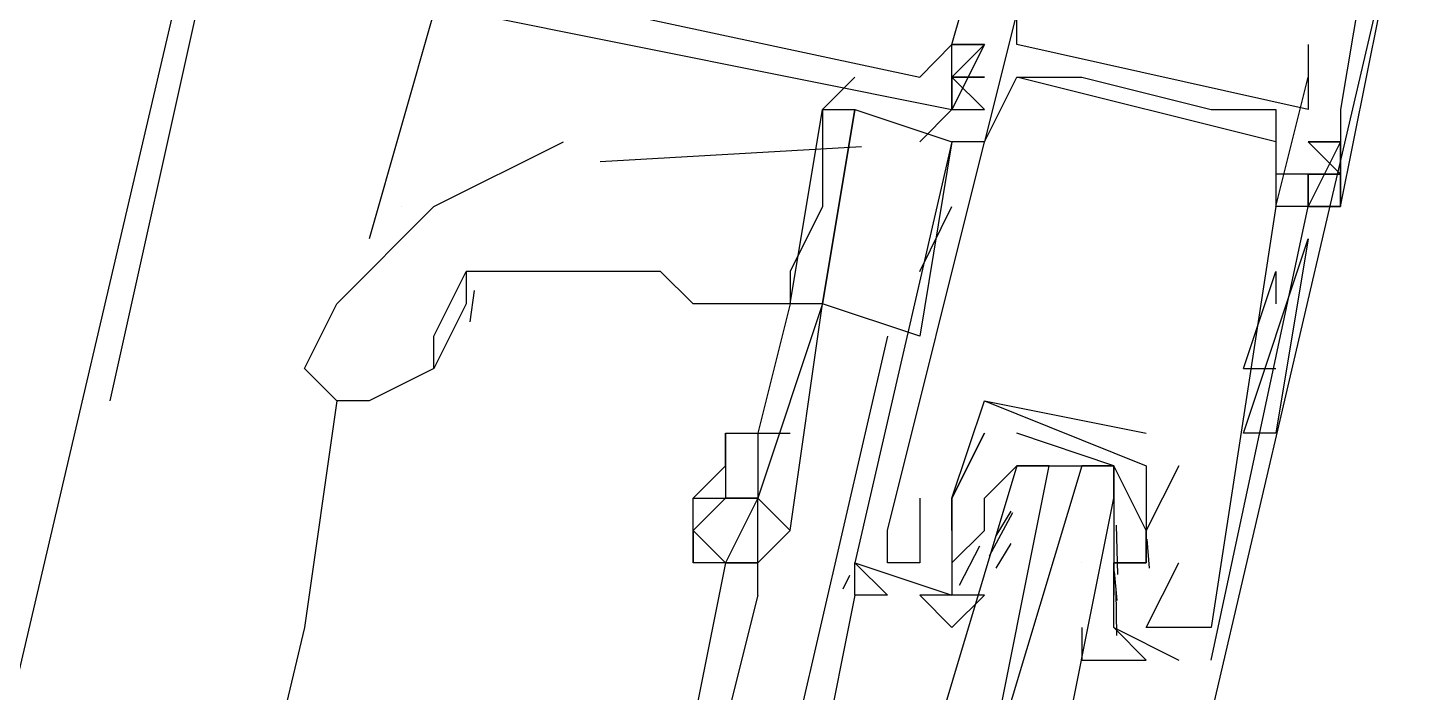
# Model space of a CAD drawing. Header units: feet. Extents: x -84 to 198, y -22 to 181.
# Drawn here: x 115.393 to 115.96, y 67.471 to 67.745 of the extents above; entities that cross this region are included whole.
import ezdxf

# ---------------------------------------------------------------- set-up
doc = ezdxf.new("R2010")
doc.units = ezdxf.units.FT
doc.layers.add('A-LINEA', color=7, linetype='CONTINUOUS')

msp = doc.modelspace()

# ---------------------------------------------------------------- linework, layer by layer
at = {"layer": 'A-LINEA'}
for p, q in [((115.4267, 67.5911), (115.5333, 68.0711)), ((115.4267, 67.5911), (115.5333, 68.0711)), ((113.8667, 60.9778), (115.4933, 67.9244)), ((113.8667, 60.9778), (115.4933, 67.9244)), ((115.8667, 67.4044), (115.96, 67.8044)), ((115.8667, 67.4044), (115.96, 67.8044)), ((115.56, 67.7511), (115.5333, 67.6578)), ((115.56, 67.7511), (115.5333, 67.6578)), ((115.7867, 67.7378), (115.7733, 67.7378)), ((115.7733, 67.7378), (115.7733, 67.7378)), ((115.7733, 67.7378), (115.7733, 67.7378)), ((115.7733, 67.7378), (115.7733, 67.7378)), ((115.7733, 67.7378), (115.7733, 67.7378)), ((115.7867, 67.7378), (115.7733, 67.7378)), ((115.7733, 67.7378), (115.7733, 67.7378)), ((115.7733, 67.7378), (115.7733, 67.7378)), ((115.7733, 67.7378), (115.7733, 67.7378)), ((115.7733, 67.7378), (115.7733, 67.7378)), ((115.7867, 67.7378), (115.7733, 67.7378)), ((115.7733, 67.7378), (115.7733, 67.7378)), ((115.7733, 67.7378), (115.7733, 67.7378)), ((115.7733, 67.7378), (115.7733, 67.7378)), ((115.7733, 67.7378), (115.7733, 67.7378)), ((115.7867, 67.7378), (115.7733, 67.7378)), ((115.7733, 67.7378), (115.7733, 67.7378)), ((115.7733, 67.7378), (115.7733, 67.7378)), ((115.7733, 67.7378), (115.7733, 67.7378)), ((115.7733, 67.7378), (115.7733, 67.7378)), ((115.7867, 67.7378), (115.7733, 67.7378)), ((115.7733, 67.7378), (115.7733, 67.7378)), ((115.7733, 67.7378), (115.7733, 67.7378)), ((115.7733, 67.7378), (115.7733, 67.7378)), ((115.7733, 67.7378), (115.7733, 67.7378)), ((115.7867, 67.7378), (115.7733, 67.7378)), ((115.7733, 67.7378), (115.7733, 67.7378)), ((115.7733, 67.7378), (115.7733, 67.7378)), ((115.7733, 67.7378), (115.7733, 67.7378)), ((115.7733, 67.7378), (115.7733, 67.7378)), ((115.7867, 67.7378), (115.7867, 67.7378)), ((115.7867, 67.7378), (115.7867, 67.7378)), ((115.7867, 67.7378), (115.7867, 67.7378)), ((115.7867, 67.7378), (115.7867, 67.7378)), ((115.7867, 67.7378), (115.7867, 67.7378)), ((115.7867, 67.7378), (115.7867, 67.7378)), ((115.7867, 67.7378), (115.7867, 67.7378)), ((115.7867, 67.7378), (115.7867, 67.7378)), ((115.7867, 67.7378), (115.7867, 67.7378)), ((115.7867, 67.7378), (115.7867, 67.7378)), ((115.7867, 67.7378), (115.7867, 67.7378)), ((115.7867, 67.7378), (115.7867, 67.7378)), ((115.7867, 67.7378), (115.7867, 67.7378)), ((115.7867, 67.7378), (115.7867, 67.7378)), ((115.7867, 67.7378), (115.7867, 67.7378)), ((115.7867, 67.7378), (115.7867, 67.7378)), ((115.7867, 67.7378), (115.7867, 67.7378)), ((115.7867, 67.7378), (115.7867, 67.7378)), ((115.8, 67.7378), (115.8, 67.7378)), ((115.8, 67.7378), (115.8, 67.7378)), ((115.92, 67.7378), (115.92, 67.7378)), ((115.92, 67.7378), (115.92, 67.7378)), ((115.7333, 67.7244), (115.72, 67.7111)), ((115.7333, 67.7244), (115.72, 67.7111)), ((115.76, 67.7244), (115.76, 67.7244)), ((115.76, 67.7244), (115.76, 67.7244)), ((115.76, 67.7244), (115.76, 67.7244)), ((115.76, 67.7244), (115.76, 67.7244)), ((115.76, 67.7244), (115.76, 67.7244)), ((115.76, 67.7244), (115.76, 67.7244)), ((115.7733, 67.7244), (115.7733, 67.7244)), ((115.7733, 67.7244), (115.7733, 67.7244)), ((115.7733, 67.7244), (115.7733, 67.7244)), ((115.7733, 67.7244), (115.7733, 67.7244)), ((115.7733, 67.7244), (115.7733, 67.7244)), ((115.7733, 67.7244), (115.7733, 67.7244)), ((115.8, 67.7244), (115.8, 67.7244)), ((115.9067, 67.6978), (115.8, 67.7244)), ((115.9067, 67.6978), (115.8, 67.7244)), ((115.9067, 67.6978), (115.8, 67.7244)), ((115.8, 67.7244), (115.8, 67.7244)), ((115.9067, 67.6978), (115.8, 67.7244)), ((115.9067, 67.6978), (115.8, 67.7244)), ((115.9067, 67.6978), (115.8, 67.7244)), ((115.8133, 67.7244), (115.8133, 67.7244)), ((115.8133, 67.7244), (115.8133, 67.7244)), ((115.8267, 67.7244), (115.8267, 67.7244)), ((115.8267, 67.7244), (115.8267, 67.7244)), ((115.92, 67.7244), (115.92, 67.7244)), ((115.92, 67.7244), (115.92, 67.7244)), ((115.7733, 67.7111), (115.76, 67.6978)), ((115.7733, 67.7111), (115.76, 67.6978)), ((115.7733, 67.7111), (115.7867, 67.7111)), ((115.7733, 67.7111), (115.7733, 67.7111)), ((115.7733, 67.7111), (115.7733, 67.7111)), ((115.7733, 67.7111), (115.7867, 67.7111)), ((115.7733, 67.7111), (115.7733, 67.7111)), ((115.7733, 67.7111), (115.7733, 67.7111)), ((115.7733, 67.7111), (115.7867, 67.7111)), ((115.7733, 67.7111), (115.7733, 67.7111)), ((115.7733, 67.7111), (115.7733, 67.7111)), ((115.7733, 67.7111), (115.7867, 67.7111)), ((115.7733, 67.7111), (115.7733, 67.7111)), ((115.7733, 67.7111), (115.7733, 67.7111)), ((115.7733, 67.7111), (115.7867, 67.7111)), ((115.7733, 67.7111), (115.7733, 67.7111)), ((115.7733, 67.7111), (115.7733, 67.7111)), ((115.7733, 67.7111), (115.7867, 67.7111)), ((115.7733, 67.7111), (115.7733, 67.7111)), ((115.7733, 67.7111), (115.7733, 67.7111)), ((115.88, 67.7111), (115.88, 67.7111)), ((115.88, 67.7111), (115.88, 67.7111)), ((115.9067, 67.7111), (115.9067, 67.7111)), ((115.9067, 67.7111), (115.9067, 67.7111)), ((115.92, 67.7111), (115.92, 67.7111)), ((115.92, 67.7111), (115.92, 67.7111)), ((115.9333, 67.7111), (115.9333, 67.7111)), ((115.9333, 67.7111), (115.9333, 67.7111)), ((115.9333, 67.7111), (115.9333, 67.7111)), ((115.9333, 67.7111), (115.9333, 67.7111)), ((115.9333, 67.7111), (115.9333, 67.7111)), ((115.9333, 67.7111), (115.9333, 67.7111)), ((115.7733, 67.6978), (115.76, 67.6178)), ((115.7733, 67.6978), (115.76, 67.6178)), ((115.7733, 67.6978), (115.7733, 67.6978)), ((115.7733, 67.6978), (115.7733, 67.6978)), ((115.7867, 67.6978), (115.7867, 67.6978)), ((115.7867, 67.6978), (115.7867, 67.6978)), ((115.7867, 67.6978), (115.7867, 67.6978)), ((115.7867, 67.6978), (115.7867, 67.6978)), ((115.9067, 67.6978), (115.9067, 67.6978)), ((115.9067, 67.6978), (115.9067, 67.6978)), ((115.9333, 67.6978), (115.92, 67.6978)), ((115.9333, 67.6978), (115.92, 67.6978)), ((115.9333, 67.6978), (115.92, 67.6978)), ((115.9333, 67.6978), (115.92, 67.6978)), ((115.9333, 67.6978), (115.9333, 67.6978)), ((115.9333, 67.6978), (115.9333, 67.6978)), ((115.9333, 67.6978), (115.9333, 67.6978)), ((115.9333, 67.6978), (115.9333, 67.6978)), ((115.9333, 67.6978), (115.9333, 67.6978)), ((115.9333, 67.6978), (115.9333, 67.6978)), ((115.9333, 67.6978), (115.9333, 67.6978)), ((115.9333, 67.6978), (115.9333, 67.6978)), ((115.736, 67.6957), (115.6284, 67.6895)), ((115.736, 67.6957), (115.6284, 67.6895)), ((115.92, 67.6844), (115.9067, 67.6844)), ((115.92, 67.6844), (115.9067, 67.6844)), ((115.92, 67.6844), (115.92, 67.6844)), ((115.92, 67.6844), (115.92, 67.6844)), ((115.92, 67.6844), (115.92, 67.6844)), ((115.92, 67.6844), (115.92, 67.6844)), ((115.92, 67.6844), (115.92, 67.6844)), ((115.92, 67.6844), (115.92, 67.6844)), ((115.92, 67.6844), (115.92, 67.6844)), ((115.92, 67.6844), (115.92, 67.6844)), ((115.5467, 67.6711), (115.5467, 67.6711)), ((115.5467, 67.6711), (115.5467, 67.6711)), ((115.76, 67.6444), (115.7733, 67.6711)), ((115.76, 67.6444), (115.7733, 67.6711)), ((115.9067, 67.6711), (115.9067, 67.6711)), ((115.9067, 67.6711), (115.9067, 67.6711)), ((115.9067, 67.6711), (115.9067, 67.6711)), ((115.9067, 67.6711), (115.9067, 67.6711)), ((115.92, 67.6711), (115.92, 67.6711)), ((115.92, 67.6711), (115.92, 67.6711)), ((115.92, 67.6711), (115.92, 67.6711)), ((115.92, 67.6711), (115.92, 67.6711)), ((115.92, 67.6711), (115.92, 67.6711)), ((115.92, 67.6711), (115.92, 67.6711)), ((115.92, 67.6711), (115.92, 67.6711)), ((115.92, 67.6711), (115.92, 67.6711)), ((115.92, 67.6711), (115.92, 67.6711)), ((115.92, 67.6711), (115.92, 67.6711)), ((115.92, 67.6711), (115.92, 67.6711)), ((115.92, 67.6711), (115.92, 67.6711)), ((115.92, 67.6711), (115.92, 67.6711)), ((115.92, 67.6711), (115.92, 67.6711)), ((115.9333, 67.6711), (115.9333, 67.6711)), ((115.9333, 67.6711), (115.9333, 67.6711)), ((115.9333, 67.6711), (115.9333, 67.6711)), ((115.9333, 67.6711), (115.9333, 67.6711)), ((115.9333, 67.6711), (115.9333, 67.6711)), ((115.9333, 67.6711), (115.9333, 67.6711)), ((115.9333, 67.6711), (115.9333, 67.6711)), ((115.9333, 67.6711), (115.9333, 67.6711)), ((115.9333, 67.6711), (115.9333, 67.6711)), ((115.9333, 67.6711), (115.9333, 67.6711)), ((115.9333, 67.6711), (115.9333, 67.6711)), ((115.9333, 67.6711), (115.9333, 67.6711)), ((115.8933, 67.5778), (115.92, 67.6578)), ((115.8933, 67.5778), (115.92, 67.6578)), ((115.8933, 67.5778), (115.92, 67.6578)), ((115.8933, 67.5778), (115.92, 67.6578)), ((115.92, 67.6578), (115.92, 67.6578)), ((115.92, 67.6578), (115.92, 67.6578)), ((115.8933, 67.6044), (115.9067, 67.6444)), ((115.8933, 67.6044), (115.9067, 67.6444)), ((115.9067, 67.6444), (115.9067, 67.6311)), ((115.9067, 67.6444), (115.9067, 67.6311)), ((115.5766, 67.6366), (115.5748, 67.6237)), ((115.5766, 67.6366), (115.5748, 67.6237)), ((115.5733, 67.6311), (115.56, 67.6044)), ((115.5733, 67.6311), (115.56, 67.6044)), ((115.7067, 67.6311), (115.6933, 67.5778)), ((115.7067, 67.6311), (115.6933, 67.5778)), ((115.7067, 67.6311), (115.7067, 67.6311)), ((115.7067, 67.6311), (115.7067, 67.6311)), ((115.7067, 67.6311), (115.7067, 67.6311)), ((115.7067, 67.6311), (115.7067, 67.6311)), ((115.72, 67.6311), (115.72, 67.6311)), ((115.72, 67.6311), (115.72, 67.6311)), ((115.7467, 67.6178), (115.7067, 67.4444)), ((115.7467, 67.6178), (115.7067, 67.4444)), ((115.8933, 67.6044), (115.9067, 67.6044)), ((115.8933, 67.6044), (115.9067, 67.6044)), ((115.52, 67.5911), (115.5067, 67.4978)), ((115.52, 67.5911), (115.5067, 67.4978)), ((115.7867, 67.5911), (115.8533, 67.5778)), ((115.7867, 67.5911), (115.7867, 67.5911)), ((115.7867, 67.5911), (115.7867, 67.5911)), ((115.7867, 67.5911), (115.8533, 67.5778)), ((115.7867, 67.5911), (115.7867, 67.5911)), ((115.7867, 67.5911), (115.7867, 67.5911)), ((115.9067, 67.5911), (115.9067, 67.5911)), ((115.9067, 67.5911), (115.9067, 67.5911)), ((115.7867, 67.5778), (115.7867, 67.5778)), ((115.7867, 67.5778), (115.7867, 67.5778)), ((115.7867, 67.5778), (115.7867, 67.5778)), ((115.7867, 67.5778), (115.7867, 67.5778)), ((115.8533, 67.5778), (115.8533, 67.5778)), ((115.8533, 67.5778), (115.8533, 67.5778)), ((115.8, 67.5644), (115.8, 67.5644)), ((115.8, 67.5644), (115.8, 67.5644)), ((115.8133, 67.5644), (115.8267, 67.5644)), ((115.8133, 67.5644), (115.8267, 67.5644)), ((115.8667, 67.5644), (115.8533, 67.5378)), ((115.8533, 67.5644), (115.8533, 67.5644)), ((115.8533, 67.5644), (115.8533, 67.5644)), ((115.8667, 67.5644), (115.8533, 67.5378)), ((115.8533, 67.5644), (115.8533, 67.5644)), ((115.8533, 67.5644), (115.8533, 67.5644)), ((115.8667, 67.5644), (115.8667, 67.5644)), ((115.8667, 67.5644), (115.8667, 67.5644)), ((115.6667, 67.5511), (115.6667, 67.5511)), ((115.6667, 67.5511), (115.6667, 67.5511)), ((115.76, 67.5511), (115.76, 67.5511)), ((115.76, 67.5511), (115.76, 67.5511)), ((115.7733, 67.5511), (115.7733, 67.5511)), ((115.7733, 67.5511), (115.7733, 67.5511)), ((115.7733, 67.5511), (115.7733, 67.5511)), ((115.7733, 67.5511), (115.7733, 67.5511)), ((115.7867, 67.5511), (115.7867, 67.5511)), ((115.7867, 67.5511), (115.7867, 67.5511)), ((115.7887, 67.5273), (115.7983, 67.5452)), ((115.7887, 67.5273), (115.7983, 67.5452)), ((115.7915, 67.5356), (115.7977, 67.5457)), ((115.7915, 67.5356), (115.7977, 67.5457)), ((115.8409, 67.54), (115.8414, 67.5196)), ((115.8409, 67.54), (115.8414, 67.5196)), ((115.7467, 67.5378), (115.7467, 67.5378)), ((115.7467, 67.5378), (115.7467, 67.5378)), ((115.7733, 67.5378), (115.7733, 67.5378)), ((115.7733, 67.5244), (115.7867, 67.5378)), ((115.7733, 67.5378), (115.7733, 67.5378)), ((115.7733, 67.5244), (115.7867, 67.5378)), ((115.7867, 67.5378), (115.7867, 67.5378)), ((115.7867, 67.5378), (115.7867, 67.5378)), ((115.84, 67.5378), (115.84, 67.5378)), ((115.84, 67.5378), (115.84, 67.5378)), ((115.8533, 67.5378), (115.8533, 67.5378)), ((115.8533, 67.5378), (115.8533, 67.5378)), ((115.8535, 67.5342), (115.8545, 67.5223)), ((115.8535, 67.5342), (115.8545, 67.5223)), ((115.7764, 67.5152), (115.7848, 67.5315)), ((115.7764, 67.5152), (115.7848, 67.5315)), ((115.7915, 67.5222), (115.7977, 67.5324)), ((115.7915, 67.5222), (115.7977, 67.5324)), ((115.68, 67.5244), (115.6667, 67.4578)), ((115.68, 67.5244), (115.6667, 67.4578)), ((115.68, 67.5244), (115.68, 67.5244)), ((115.68, 67.5244), (115.68, 67.5244)), ((115.7333, 67.5244), (115.7333, 67.5244)), ((115.7333, 67.5244), (115.7333, 67.5244)), ((115.7467, 67.5244), (115.7467, 67.5244)), ((115.7467, 67.5244), (115.7467, 67.5244)), ((115.76, 67.5244), (115.76, 67.5244)), ((115.76, 67.5244), (115.76, 67.5244)), ((115.7733, 67.5244), (115.7733, 67.5244)), ((115.7733, 67.5244), (115.7733, 67.5244)), ((115.8267, 67.5244), (115.8267, 67.5244)), ((115.8267, 67.5244), (115.8267, 67.5244)), ((115.84, 67.5244), (115.84, 67.5244)), ((115.84, 67.5244), (115.84, 67.5111)), ((115.84, 67.5244), (115.84, 67.5244)), ((115.84, 67.5244), (115.84, 67.5111)), ((115.8533, 67.5244), (115.8533, 67.5244)), ((115.8533, 67.5244), (115.8533, 67.5244)), ((115.8533, 67.5244), (115.8533, 67.5244)), ((115.8533, 67.5244), (115.8533, 67.5244)), ((115.8667, 67.5244), (115.8667, 67.5244)), ((115.8667, 67.5244), (115.8667, 67.5244)), ((115.7285, 67.5138), (115.7312, 67.5194)), ((115.7285, 67.5138), (115.7312, 67.5194)), ((115.7285, 67.5138), (115.7312, 67.5194)), ((115.7285, 67.5138), (115.7312, 67.5194)), ((115.7285, 67.5138), (115.7312, 67.5194)), ((115.7285, 67.5138), (115.7312, 67.5194)), ((115.8401, 67.5209), (115.8412, 67.509)), ((115.8401, 67.5209), (115.8412, 67.509)), ((115.6933, 67.5111), (115.68, 67.4578)), ((115.6933, 67.5111), (115.68, 67.4578)), ((115.7733, 67.5111), (115.7733, 67.5111)), ((115.7733, 67.5111), (115.7733, 67.5111)), ((115.7867, 67.5111), (115.7867, 67.5111)), ((115.7867, 67.5111), (115.7867, 67.5111)), ((115.84, 67.5111), (115.84, 67.5111)), ((115.84, 67.5111), (115.84, 67.5111)), ((115.8408, 67.5129), (115.8411, 67.4946)), ((115.8408, 67.5129), (115.8411, 67.4946)), ((115.5067, 67.4978), (114.8, 64.5378)), ((115.5067, 67.4978), (114.8, 64.5378)), ((115.84, 67.4978), (115.8667, 67.4844)), ((115.84, 67.4978), (115.84, 67.4978)), ((115.84, 67.4978), (115.8667, 67.4844)), ((115.84, 67.4978), (115.84, 67.4978)), ((115.8533, 67.4978), (115.8533, 67.4978)), ((115.8533, 67.4978), (115.8533, 67.4978)), ((115.8667, 67.4978), (115.8667, 67.4978)), ((115.8667, 67.4978), (115.8667, 67.4978)), ((115.8667, 67.4978), (115.8667, 67.4978)), ((115.8667, 67.4978), (115.8667, 67.4978)), ((115.88, 67.4978), (115.88, 67.4978)), ((115.88, 67.4978), (115.88, 67.4978)), ((115.8667, 67.4844), (115.8667, 67.4844)), ((115.8667, 67.4844), (115.8667, 67.4844)), ((115.88, 67.4844), (115.88, 67.4844)), ((115.88, 67.4844), (115.88, 67.4844))]:
    msp.add_line(p, q, dxfattribs=at)
for points in [[(115.6667, 67.8578), (115.6667, 67.8711), (115.6, 67.8844), (115.5733, 67.7644), (115.76, 67.7244), (115.7733, 67.7378), (115.7733, 67.7378)], [(115.6667, 67.8578), (115.6667, 67.8711), (115.6, 67.8844), (115.5733, 67.7644), (115.76, 67.7244), (115.7733, 67.7378), (115.7733, 67.7378)], [(115.6667, 67.8578), (115.6667, 67.8711), (115.6, 67.8844), (115.5733, 67.7644), (115.76, 67.7244), (115.7733, 67.7378), (115.7733, 67.7378)], [(115.6667, 67.8578), (115.6667, 67.8711), (115.6, 67.8844), (115.5733, 67.7644), (115.76, 67.7244), (115.7733, 67.7378), (115.7733, 67.7378)], [(115.6667, 67.8578), (115.6667, 67.8711), (115.6, 67.8844), (115.5733, 67.7644), (115.76, 67.7244), (115.7733, 67.7378), (115.7733, 67.7378)], [(115.6667, 67.8578), (115.6667, 67.8711), (115.6, 67.8844), (115.5733, 67.7644), (115.76, 67.7244), (115.7733, 67.7378), (115.7733, 67.7378)], [(115.5733, 67.7511), (115.7733, 67.7111), (115.7733, 67.7244), (115.7733, 67.7111), (115.7733, 67.7378), (115.7867, 67.7378), (115.7733, 67.7378), (115.7867, 67.7378), (115.7733, 67.7378), (115.8, 67.8311), (115.8267, 67.8311)], [(115.5733, 67.7511), (115.7733, 67.7111), (115.7733, 67.7244), (115.7733, 67.7111), (115.7733, 67.7378), (115.7867, 67.7378), (115.7733, 67.7378), (115.7867, 67.7378), (115.7733, 67.7378), (115.8, 67.8311), (115.8267, 67.8311)], [(115.5733, 67.7511), (115.7733, 67.7111), (115.7733, 67.7244), (115.7733, 67.7111), (115.7733, 67.7378), (115.7867, 67.7378), (115.7733, 67.7378), (115.7867, 67.7378), (115.7733, 67.7378), (115.8, 67.8311), (115.8267, 67.8311)], [(115.5733, 67.7511), (115.7733, 67.7111), (115.7733, 67.7244), (115.7733, 67.7111), (115.7733, 67.7378), (115.7867, 67.7378), (115.7733, 67.7378), (115.7867, 67.7378), (115.7733, 67.7378), (115.8, 67.8311), (115.8267, 67.8311)], [(115.5733, 67.7511), (115.7733, 67.7111), (115.7733, 67.7244), (115.7733, 67.7111), (115.7733, 67.7378), (115.7867, 67.7378), (115.7733, 67.7378), (115.7867, 67.7378), (115.7733, 67.7378), (115.8, 67.8311), (115.8267, 67.8311)], [(115.5733, 67.7511), (115.7733, 67.7111), (115.7733, 67.7244), (115.7733, 67.7111), (115.7733, 67.7378), (115.7867, 67.7378), (115.7733, 67.7378), (115.7867, 67.7378), (115.7733, 67.7378), (115.8, 67.8311), (115.8267, 67.8311)], [(115.84, 67.8178), (115.8267, 67.7911), (115.84, 67.7911), (115.8667, 67.7911), (115.8933, 67.7778), (115.92, 67.7778), (115.92, 67.8044), (115.9467, 67.7911), (115.9333, 67.7111), (115.9333, 67.6978), (115.9333, 67.6711), (115.92, 67.6711), (115.92, 67.6844), (115.92, 67.6711), (115.9333, 67.6711), (115.96, 67.8044), (115.96, 67.8044), (115.92, 67.8178)], [(115.84, 67.8178), (115.8267, 67.7911), (115.84, 67.7911), (115.8667, 67.7911), (115.8933, 67.7778), (115.92, 67.7778), (115.92, 67.8044), (115.9467, 67.7911), (115.9333, 67.7111), (115.9333, 67.6978), (115.9333, 67.6711), (115.92, 67.6711), (115.92, 67.6844), (115.92, 67.6711), (115.9333, 67.6711), (115.96, 67.8044), (115.96, 67.8044), (115.92, 67.8178)], [(115.84, 67.8178), (115.8267, 67.7911), (115.84, 67.7911), (115.8667, 67.7911), (115.8933, 67.7778), (115.92, 67.7778), (115.92, 67.8044), (115.9467, 67.7911), (115.9333, 67.7111), (115.9333, 67.6978), (115.9333, 67.6711), (115.92, 67.6711), (115.92, 67.6844), (115.92, 67.6711), (115.9333, 67.6711), (115.96, 67.8044), (115.96, 67.8044), (115.92, 67.8178)], [(115.84, 67.8178), (115.8267, 67.7911), (115.84, 67.7911), (115.8667, 67.7911), (115.8933, 67.7778), (115.92, 67.7778), (115.92, 67.8044), (115.9467, 67.7911), (115.9333, 67.7111), (115.9333, 67.6978), (115.9333, 67.6711), (115.92, 67.6711), (115.92, 67.6844), (115.92, 67.6711), (115.9333, 67.6711), (115.96, 67.8044), (115.96, 67.8044), (115.92, 67.8178)], [(115.84, 67.8178), (115.8267, 67.7911), (115.84, 67.7911), (115.8667, 67.7911), (115.8933, 67.7778), (115.92, 67.7778), (115.92, 67.8044), (115.9467, 67.7911), (115.9333, 67.7111), (115.9333, 67.6978), (115.9333, 67.6711), (115.92, 67.6711), (115.92, 67.6844), (115.92, 67.6711), (115.9333, 67.6711), (115.96, 67.8044), (115.96, 67.8044), (115.92, 67.8178)], [(115.84, 67.8178), (115.8267, 67.7911), (115.84, 67.7911), (115.8667, 67.7911), (115.8933, 67.7778), (115.92, 67.7778), (115.92, 67.8044), (115.9467, 67.7911), (115.9333, 67.7111), (115.9333, 67.6978), (115.9333, 67.6711), (115.92, 67.6711), (115.92, 67.6844), (115.92, 67.6711), (115.9333, 67.6711), (115.96, 67.8044), (115.96, 67.8044), (115.92, 67.8178)], [(115.92, 67.7378), (115.92, 67.7111), (115.8, 67.7378), (115.8, 67.7644)], [(115.92, 67.7378), (115.92, 67.7111), (115.8, 67.7378), (115.8, 67.7644)], [(115.8, 67.7511), (115.7867, 67.6978), (115.7733, 67.6978)], [(115.8, 67.7511), (115.7867, 67.6978), (115.7733, 67.6978)], [(115.7867, 67.7111), (115.7733, 67.7244), (115.7867, 67.7378)], [(115.7733, 67.7111), (115.7733, 67.7111), (115.7733, 67.7378), (115.7867, 67.7378), (115.7733, 67.7111), (115.7733, 67.7244)], [(115.7867, 67.7111), (115.7733, 67.7244), (115.7867, 67.7378)], [(115.7733, 67.7111), (115.7733, 67.7111), (115.7733, 67.7378), (115.7867, 67.7378), (115.7733, 67.7111), (115.7733, 67.7244)], [(115.7867, 67.7111), (115.7733, 67.7244), (115.7867, 67.7378)], [(115.7733, 67.7111), (115.7733, 67.7111), (115.7733, 67.7378), (115.7867, 67.7378), (115.7733, 67.7111), (115.7733, 67.7244)], [(115.7867, 67.7111), (115.7733, 67.7244), (115.7867, 67.7378)], [(115.7733, 67.7111), (115.7733, 67.7111), (115.7733, 67.7378), (115.7867, 67.7378), (115.7733, 67.7111), (115.7733, 67.7244)], [(115.7867, 67.7111), (115.7733, 67.7244), (115.7867, 67.7378)], [(115.7733, 67.7111), (115.7733, 67.7111), (115.7733, 67.7378), (115.7867, 67.7378), (115.7733, 67.7111), (115.7733, 67.7244)], [(115.7867, 67.7111), (115.7733, 67.7244), (115.7867, 67.7378)], [(115.7733, 67.7111), (115.7733, 67.7111), (115.7733, 67.7378), (115.7867, 67.7378), (115.7733, 67.7111), (115.7733, 67.7244)], [(115.7467, 67.5378), (115.7867, 67.6978), (115.8, 67.7244), (115.8133, 67.7244), (115.8267, 67.7244), (115.88, 67.7111), (115.9067, 67.7111), (115.9067, 67.6978), (115.9067, 67.6711), (115.88, 67.4978), (115.8667, 67.4978), (115.8533, 67.4978), (115.8667, 67.5244)], [(115.7467, 67.5378), (115.7867, 67.6978), (115.8, 67.7244), (115.8133, 67.7244), (115.8267, 67.7244), (115.88, 67.7111), (115.9067, 67.7111), (115.9067, 67.6978), (115.9067, 67.6711), (115.88, 67.4978), (115.8667, 67.4978), (115.8533, 67.4978), (115.8667, 67.5244)], [(115.7867, 67.7244), (115.7733, 67.7244), (115.7867, 67.7244)], [(115.7867, 67.7111), (115.7733, 67.7244), (115.7867, 67.7111)], [(115.7867, 67.7244), (115.7733, 67.7244), (115.7867, 67.7244)], [(115.7867, 67.7244), (115.7733, 67.7244), (115.7867, 67.7244)], [(115.7867, 67.7111), (115.7733, 67.7244), (115.7867, 67.7111)], [(115.7867, 67.7244), (115.7733, 67.7244), (115.7867, 67.7244)], [(115.7867, 67.7244), (115.7733, 67.7244), (115.7867, 67.7244)], [(115.7867, 67.7111), (115.7733, 67.7244), (115.7867, 67.7111)], [(115.7867, 67.7244), (115.7733, 67.7244), (115.7867, 67.7244)], [(115.7867, 67.7244), (115.7733, 67.7244), (115.7867, 67.7244)], [(115.7867, 67.7111), (115.7733, 67.7244), (115.7867, 67.7111)], [(115.7867, 67.7244), (115.7733, 67.7244), (115.7867, 67.7244)], [(115.7867, 67.7244), (115.7733, 67.7244), (115.7867, 67.7244)], [(115.7867, 67.7111), (115.7733, 67.7244), (115.7867, 67.7111)], [(115.7867, 67.7244), (115.7733, 67.7244), (115.7867, 67.7244)], [(115.7867, 67.7244), (115.7733, 67.7244), (115.7867, 67.7244)], [(115.7867, 67.7111), (115.7733, 67.7244), (115.7867, 67.7111)], [(115.7867, 67.7244), (115.7733, 67.7244), (115.7867, 67.7244)], [(115.88, 67.4844), (115.92, 67.6711), (115.9067, 67.6711), (115.92, 67.7244)], [(115.88, 67.4844), (115.92, 67.6711), (115.9067, 67.6711), (115.92, 67.7244)], [(115.72, 67.7111), (115.72, 67.6978), (115.72, 67.6711), (115.7067, 67.6444), (115.7067, 67.6311), (115.7067, 67.6311), (115.6933, 67.5778)], [(115.72, 67.7111), (115.72, 67.6978), (115.72, 67.6711), (115.7067, 67.6444), (115.7067, 67.6311), (115.7067, 67.6311), (115.6933, 67.5778)], [(115.7067, 67.6311), (115.7067, 67.6311), (115.72, 67.7111), (115.7333, 67.7111), (115.72, 67.6311), (115.7067, 67.6311), (115.7067, 67.6311)], [(115.7067, 67.6311), (115.7067, 67.6311), (115.72, 67.7111), (115.7333, 67.7111), (115.72, 67.6311), (115.7067, 67.6311), (115.7067, 67.6311)], [(115.76, 67.6178), (115.72, 67.6311), (115.7333, 67.7111), (115.7733, 67.6978)], [(115.76, 67.6178), (115.72, 67.6311), (115.7333, 67.7111), (115.7733, 67.6978)], [(115.5067, 67.6044), (115.52, 67.6311), (115.56, 67.6711), (115.6133, 67.6978)], [(115.5067, 67.6044), (115.52, 67.6311), (115.56, 67.6711), (115.6133, 67.6978)], [(115.7733, 67.6978), (115.7333, 67.5244), (115.7733, 67.5111)], [(115.7733, 67.6978), (115.7333, 67.5244), (115.7733, 67.5111)], [(115.92, 67.6978), (115.9333, 67.6978), (115.92, 67.6978)], [(115.9333, 67.6844), (115.92, 67.6978), (115.9333, 67.6844), (115.92, 67.6844)], [(115.92, 67.6711), (115.9333, 67.6711), (115.9333, 67.6978), (115.9333, 67.6978), (115.92, 67.6711)], [(115.92, 67.6978), (115.9333, 67.6978), (115.92, 67.6978)], [(115.9333, 67.6844), (115.92, 67.6978), (115.9333, 67.6844), (115.92, 67.6844)], [(115.92, 67.6711), (115.9333, 67.6711), (115.9333, 67.6978), (115.9333, 67.6978), (115.92, 67.6711)], [(115.92, 67.6844), (115.9333, 67.6844), (115.92, 67.6844)], [(115.92, 67.6844), (115.9333, 67.6844), (115.92, 67.6844)], [(115.92, 67.6578), (115.92, 67.6578), (115.9067, 67.5778), (115.8933, 67.5778)], [(115.92, 67.6578), (115.92, 67.6578), (115.9067, 67.5778), (115.8933, 67.5778)], [(115.56, 67.6044), (115.56, 67.6178), (115.5733, 67.6444)], [(115.56, 67.6044), (115.56, 67.6178), (115.5733, 67.6444)], [(115.7067, 67.6311), (115.6933, 67.6311), (115.6667, 67.6311), (115.6533, 67.6444), (115.64, 67.6444), (115.6267, 67.6444), (115.6133, 67.6444), (115.6, 67.6444), (115.5867, 67.6444), (115.5733, 67.6444), (115.5733, 67.6311)], [(115.7067, 67.6311), (115.6933, 67.6311), (115.6667, 67.6311), (115.6533, 67.6444), (115.64, 67.6444), (115.6267, 67.6444), (115.6133, 67.6444), (115.6, 67.6444), (115.5867, 67.6444), (115.5733, 67.6444), (115.5733, 67.6311)], [(115.72, 67.6311), (115.6933, 67.5511), (115.7067, 67.5378), (115.72, 67.6311)], [(115.72, 67.6311), (115.6933, 67.5511), (115.7067, 67.5378), (115.72, 67.6311)], [(115.56, 67.6044), (115.5333, 67.5911), (115.52, 67.5911), (115.5067, 67.6044)], [(115.56, 67.6044), (115.5333, 67.5911), (115.52, 67.5911), (115.5067, 67.6044)], [(115.7733, 67.5511), (115.7733, 67.5511), (115.7867, 67.5911)], [(115.7733, 67.5511), (115.7733, 67.5511), (115.7867, 67.5911)], [(115.7867, 67.5911), (115.8533, 67.5644), (115.8533, 67.5244), (115.84, 67.5244), (115.84, 67.5111), (115.84, 67.5111)], [(115.7867, 67.5911), (115.8533, 67.5644), (115.8533, 67.5244), (115.84, 67.5244), (115.84, 67.5111), (115.84, 67.5111)], [(115.68, 67.5644), (115.68, 67.5778), (115.6933, 67.5778), (115.7067, 67.5778)], [(115.68, 67.5778), (115.68, 67.5511), (115.6933, 67.5511)], [(115.68, 67.5644), (115.68, 67.5778), (115.6933, 67.5778), (115.7067, 67.5778)], [(115.68, 67.5778), (115.68, 67.5511), (115.6933, 67.5511)], [(115.6933, 67.5778), (115.6933, 67.5511), (115.6933, 67.5511), (115.6933, 67.5511)], [(115.6933, 67.5778), (115.6933, 67.5511), (115.6933, 67.5511), (115.6933, 67.5511)], [(115.7867, 67.5778), (115.7733, 67.5511), (115.7733, 67.5378), (115.7733, 67.5244), (115.7733, 67.5111), (115.76, 67.5111), (115.7733, 67.4978), (115.7867, 67.5111), (115.7733, 67.5111)], [(115.7867, 67.5778), (115.7733, 67.5511), (115.7733, 67.5378), (115.7733, 67.5244), (115.7733, 67.5111), (115.76, 67.5111), (115.7733, 67.4978), (115.7867, 67.5111), (115.7733, 67.5111)], [(115.7733, 67.5378), (115.7733, 67.5511), (115.7867, 67.5778)], [(115.7733, 67.5378), (115.7733, 67.5511), (115.7867, 67.5778)], [(115.8267, 67.4978), (115.8267, 67.4844), (115.8533, 67.4844), (115.84, 67.4978), (115.84, 67.5111), (115.84, 67.5244), (115.8533, 67.5244), (115.8533, 67.5378), (115.84, 67.5644), (115.8, 67.5778)], [(115.8267, 67.4978), (115.8267, 67.4844), (115.8533, 67.4844), (115.84, 67.4978), (115.84, 67.5111), (115.84, 67.5244), (115.8533, 67.5244), (115.8533, 67.5378), (115.84, 67.5644), (115.8, 67.5778)], [(115.68, 67.5644), (115.6667, 67.5511), (115.68, 67.5511)], [(115.68, 67.5644), (115.6667, 67.5511), (115.68, 67.5511)], [(115.8133, 67.4178), (115.84, 67.5511), (115.84, 67.5644), (115.8267, 67.5644), (115.7867, 67.4311), (115.8133, 67.5644), (115.8, 67.5644), (115.76, 67.4311)], [(115.8133, 67.4178), (115.84, 67.5511), (115.84, 67.5644), (115.8267, 67.5644), (115.7867, 67.4311), (115.8133, 67.5644), (115.8, 67.5644), (115.76, 67.4311)], [(115.7867, 67.5378), (115.7867, 67.5511), (115.8, 67.5644), (115.84, 67.5644), (115.84, 67.5378), (115.84, 67.5244)], [(115.7867, 67.5378), (115.7867, 67.5511), (115.8, 67.5644), (115.84, 67.5644), (115.84, 67.5378), (115.84, 67.5244)], [(115.6933, 67.5511), (115.68, 67.5511), (115.6667, 67.5378), (115.68, 67.5244)], [(115.6667, 67.5378), (115.6667, 67.5378), (115.6667, 67.5511), (115.68, 67.5511), (115.68, 67.5511)], [(115.6933, 67.5511), (115.68, 67.5511), (115.6667, 67.5378), (115.68, 67.5244)], [(115.6667, 67.5378), (115.6667, 67.5378), (115.6667, 67.5511), (115.68, 67.5511), (115.68, 67.5511)], [(115.68, 67.5244), (115.6933, 67.5244), (115.6933, 67.5511), (115.68, 67.5244)], [(115.68, 67.5244), (115.6933, 67.5244), (115.6933, 67.5511), (115.68, 67.5244)], [(115.76, 67.5511), (115.76, 67.5244), (115.7467, 67.5244), (115.7467, 67.5378)], [(115.76, 67.5511), (115.76, 67.5244), (115.7467, 67.5244), (115.7467, 67.5378)], [(115.6933, 67.5111), (115.6933, 67.5244), (115.68, 67.5244), (115.6667, 67.5244), (115.6667, 67.5378)], [(115.6667, 67.5378), (115.6667, 67.5378), (115.6667, 67.5244)], [(115.6933, 67.5111), (115.6933, 67.5244), (115.68, 67.5244), (115.6667, 67.5244), (115.6667, 67.5378)], [(115.6667, 67.5378), (115.6667, 67.5378), (115.6667, 67.5244)], [(115.6933, 67.5244), (115.6933, 67.5244), (115.7067, 67.5378)], [(115.6933, 67.5244), (115.6933, 67.5244), (115.7067, 67.5378)], [(115.6933, 67.5111), (115.6933, 67.5244), (115.6933, 67.5244)], [(115.6933, 67.5111), (115.6933, 67.5244), (115.6933, 67.5244)], [(115.7333, 67.5111), (115.7333, 67.5244), (115.7467, 67.5111)], [(115.7333, 67.5111), (115.7333, 67.5244), (115.7467, 67.5111)], [(115.7333, 67.5111), (115.7333, 67.5244), (115.7467, 67.5111)], [(115.7333, 67.5111), (115.7333, 67.5244), (115.7467, 67.5111)], [(115.7333, 67.5111), (115.7333, 67.5244), (115.7467, 67.5111)], [(115.7333, 67.5111), (115.7333, 67.5244), (115.7467, 67.5111)], [(115.7467, 67.5111), (115.7467, 67.5111), (115.7333, 67.5111), (115.72, 67.4444)], [(115.7467, 67.5111), (115.7467, 67.5111), (115.7333, 67.5111), (115.72, 67.4444)], [(115.7467, 67.5111), (115.7467, 67.5111), (115.7333, 67.5111)], [(115.7467, 67.5111), (115.7467, 67.5111), (115.7333, 67.5111)], [(115.7467, 67.5111), (115.7467, 67.5111), (115.7333, 67.5111)], [(115.7467, 67.5111), (115.7467, 67.5111), (115.7333, 67.5111)]]:
    msp.add_lwpolyline(points, dxfattribs=at)

doc.saveas('drawing.dxf')
